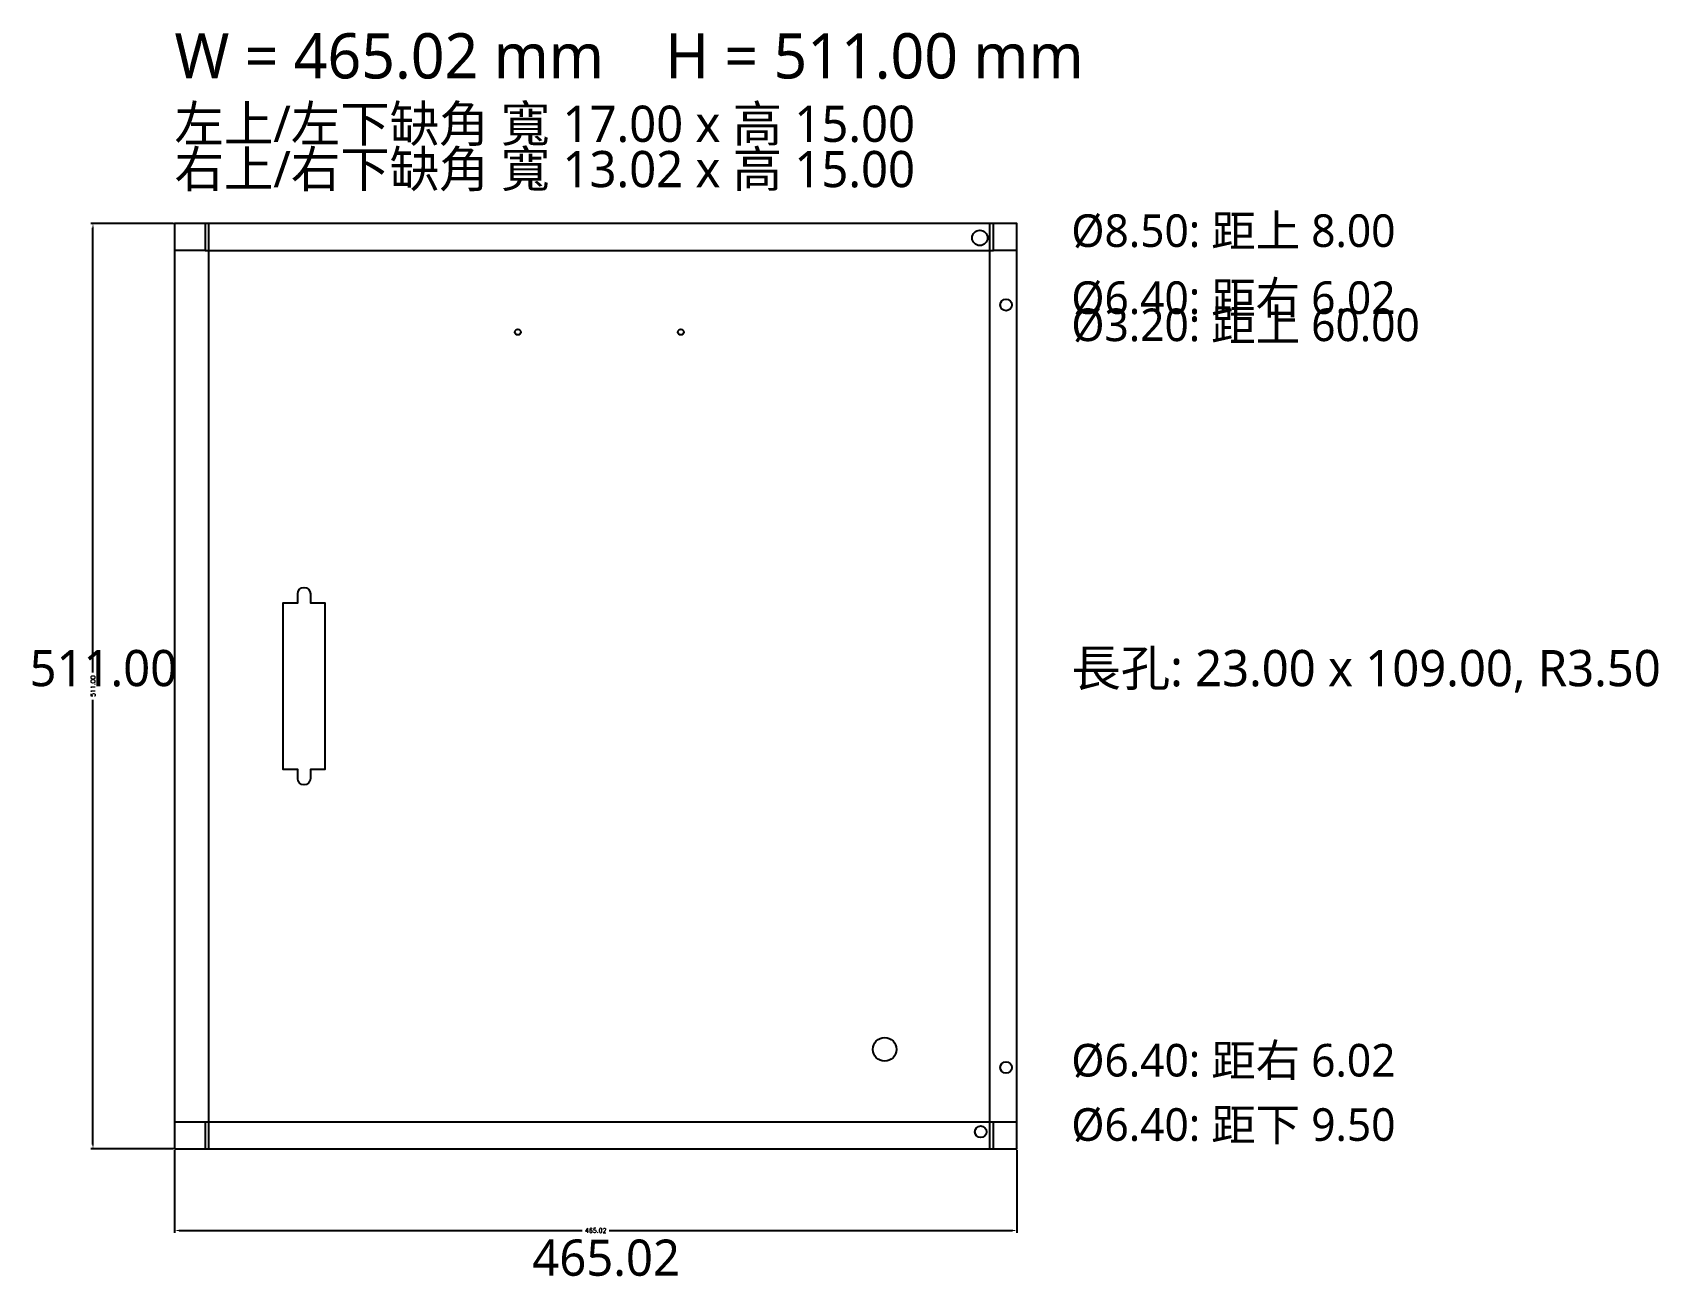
# Model space of a CAD drawing. Extents: x -82 to 815, y -2049 to -1363.
import ezdxf

# ---------------------------------------------------------------- set-up
doc = ezdxf.new("R2010")
doc.units = 0
doc.header["$MEASUREMENT"] = 0
doc.header["$PDMODE"] = 35
doc.layers.get('0').update_dxf_attribs({"linetype": 'CONTINUOUS'})
doc.layers.get('DEFPOINTS').update_dxf_attribs({"linetype": 'CONTINUOUS'})
for name, color, linetype in [('BEND', 5, 'CONTINUOUS'), ('CHECK', 2, 'CONTINUOUS'), ('CUTTING', 3, 'CONTINUOUS'), ('MARKING', 211, 'CONTINUOUS'), ('STOCK', 4, 'CONTINUOUS')]:
    doc.layers.add(name, color=color, linetype=linetype)
doc.styles.add('CHECK_TEXT', font='txt.shx')
doc.styles.add('CHINESE', font='msjh.ttc', dxfattribs={"bigfont": 'cht.shx'})
doc.dimstyles.new('CHECK_DIM', dxfattribs={"dimtxt": 2.5, "dimasz": 2.5, "dimexe": 1.25, "dimexo": 0.625, "dimtad": 1, "dimzin": 0, "dimtxsty": 'CHECK_TEXT', "dimcen": 2.5, "dimclrt": 2, "dimazin": 3, "dimtfac": 1, "dimtmove": 0, "dimatfit": 3})

# ---------------------------------------------------------------- blocks, each defined once
blk = doc.blocks.new('_CLOSEDFILLED')
at = {"color": 0, "linetype": 'BYBLOCK'}
blk.add_solid([(-1, 0.16), (0, 0), (-1, -0.16)], dxfattribs=at)
blk = doc.blocks.new('*D6')
at = {"color": 2}
for p, q in [((-4.05, -1979.68), (-4.05, -2025.31)), ((460.97, -1979.68), (460.97, -2025.31)), ((-1.55, -2024.06), (220.96, -2024.06)), ((235.96, -2024.06), (458.47, -2024.06))]:
    blk.add_line(p, q, dxfattribs=at)
at = {"layer": 'Defpoints'}
for p in [(-4.05, -1979.06), (460.97, -1979.06), (-4.05, -2024.06)]:
    blk.add_point(p, dxfattribs=at)
at = {"layer": 'CHECK', "color": 2, "xscale": 2.5, "yscale": 2.5, "rotation": 180}
blk.add_blockref('_CLOSEDFILLED', (-4.05, -2024.06), dxfattribs=at)
at = {"layer": 'CHECK', "color": 2, "xscale": 2.5, "yscale": 2.5}
blk.add_blockref('_CLOSEDFILLED', (460.97, -2024.06), dxfattribs=at)
at = {"layer": 'CHECK', "color": 2, "insert": (228.46, -2024.06), "char_height": 2.5, "attachment_point": 5, "style": 'CHECK_TEXT'}
blk.add_mtext('465.02', dxfattribs=at)
blk = doc.blocks.new('*D10')
at = {"color": 2}
for p, q in [((-4.675, -1468.06), (-50.3, -1468.06)), ((-49.05, -1716.06), (-49.05, -1470.56)), ((-49.05, -1976.56), (-49.05, -1731.06)), ((-4.675, -1979.06), (-50.3, -1979.06))]:
    blk.add_line(p, q, dxfattribs=at)
at = {"layer": 'Defpoints'}
for p in [(-4.05, -1468.06), (-49.05, -1979.06), (-4.05, -1979.06)]:
    blk.add_point(p, dxfattribs=at)
at = {"layer": 'CHECK', "color": 2, "xscale": 2.5, "yscale": 2.5}
for p, rotation in [((-49.05, -1468.06), 90), ((-49.05, -1979.06), 270)]:
    blk.add_blockref('_CLOSEDFILLED', p, dxfattribs=dict(at, rotation=rotation))
at = {"layer": 'CHECK', "color": 2, "insert": (-49.05, -1723.56), "char_height": 2.5, "attachment_point": 5, "rotation": 90, "style": 'CHECK_TEXT'}
blk.add_mtext('511.00', dxfattribs=at)

msp = doc.modelspace()

# ---------------------------------------------------------------- linework, layer by layer
at = {"layer": 'BEND', "color": 5, "linetype": 'CONTINUOUS'}
for p, q in [((14.95, -1979.06), (14.95, -1468.06)), ((445.972, -1979.06), (445.972, -1468.06)), ((12.95, -1483.06), (447.972, -1483.06)), ((12.95, -1964.06), (447.972, -1964.06))]:
    msp.add_line(p, q, dxfattribs=at)
at = {"layer": 'CUTTING', "color": 3, "linetype": 'CONTINUOUS'}
msp.add_lwpolyline([(12.95, -1468.06), (12.95, -1483.06), (-4.05, -1483.06), (-4.05, -1964.06), (12.95, -1964.06), (12.95, -1979.06), (447.95, -1979.06), (447.95, -1964.06), (460.972, -1964.06), (460.972, -1483.06), (447.95, -1483.06), (447.95, -1468.06)], close=True, dxfattribs=at)
msp.add_lwpolyline([(63.95, -1672.56, -1), (70.95, -1672.56), (70.95, -1677.56), (78.95, -1677.56), (78.95, -1769.56), (70.95, -1769.56), (70.95, -1774.56, -1), (63.95, -1774.56), (63.95, -1769.56), (55.95, -1769.56), (55.95, -1677.56), (63.95, -1677.56)], format="xyb", close=True, dxfattribs=at)
for centre, radius in [((440.45, -1476.06), 4.25), ((454.95, -1513.06), 3.2), ((185.45, -1528.06), 1.6), ((275.45, -1528.06), 1.6), ((454.95, -1934.06), 3.2), ((440.95, -1969.56), 3.2)]:
    msp.add_circle(centre, radius, dxfattribs=at)
at = {"layer": 'MARKING', "color": 211, "linetype": 'CONTINUOUS'}
msp.add_circle((387.95, -1924.06), 6.55, dxfattribs=at)
at = {"layer": 'STOCK', "color": 4, "linetype": 'CONTINUOUS'}
msp.add_lwpolyline([(-4.05, -1979.06), (460.972, -1979.06), (460.972, -1468.06), (-4.05, -1468.06)], close=True, dxfattribs=at)

# ---------------------------------------------------------------- texts
at = {"layer": 'CHECK', "color": 2, "style": 'CHINESE'}
for s, height, p in [('W = 465.02 mm    H = 511.00 mm', 25, (-4.05, -1388.06)), ('左上/左下缺角 寬 17.00 x 高 15.00', 20, (-4.05, -1423.06)), ('右上/右下缺角 寬 13.02 x 高 15.00', 20, (-4.05, -1448.06)), ('%%C8.50: 距上 8.00', 18, (490.972, -1481.06)), ('%%C6.40: 距右 6.02', 18, (490.972, -1518.06)), ('%%C3.20: 距上 60.00', 18, (490.972, -1533.06)), ('%%C3.20: 距上 60.00', 18, (490.972, -1533.06)), ('511.00', 20, (-84.05, -1723.56)), ('長孔: 23.00 x 109.00, R3.50', 20, (490.972, -1723.56)), ('%%C6.40: 距右 6.02', 18, (490.972, -1939.06)), ('%%C6.40: 距下 9.50', 18, (490.972, -1974.56)), ('465.02', 20, (193.461, -2049.06))]:
    msp.add_text(s, height=height, dxfattribs=at).set_placement(p)

# ---------------------------------------------------------------- dimensions: what is measured, and where the dimension line sits
at = {"layer": 'CHECK', "color": 2}
dim = msp.add_linear_dim(base=(-49.05, -1979.06), p1=(-4.05, -1979.06), p2=(-4.05, -1468.06), angle=90, text='511.00', dimstyle='CHECK_DIM', override={"dimtxt": 2.5, "dimclrt": 2}, dxfattribs=at)
dim.commit()
dim.dimension.update_dxf_attribs({"geometry": '*D10', "text_midpoint": (-49.05, -1723.56)})
dim = msp.add_linear_dim(base=(-4.05, -2024.06), p1=(-4.05, -1979.06), p2=(460.972, -1979.06), text='465.02', dimstyle='CHECK_DIM', override={"dimtxt": 2.5, "dimclrt": 2}, dxfattribs=at)
dim.commit()
dim.dimension.update_dxf_attribs({"geometry": '*D6', "text_midpoint": (228.461, -2024.06)})

doc.saveas('drawing.dxf')
